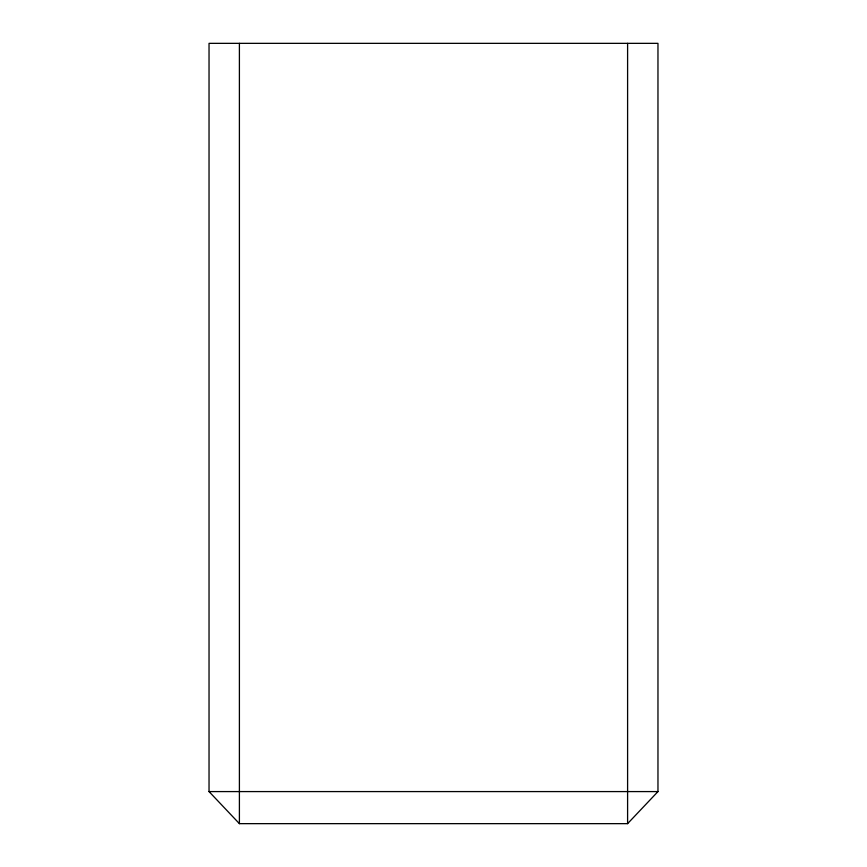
<?xml version="1.0" encoding="UTF-8"?>
<svg xmlns="http://www.w3.org/2000/svg" width="867" height="867" viewBox="0 0 867 867"><rect width="100%" height="100%" fill="white"/><g stroke="black" fill="none" stroke-linecap="round" stroke-linejoin="round"><path stroke-width="1.3" d="M627.6 823.65L657.966 791.582L657.966 43.35L209.034 43.35L209.034 791.582L239.4 823.65L627.6 823.65L627.6 43.35M209.034 791.582L657.966 791.582M239.4 43.35L239.4 823.65"/></g></svg>
